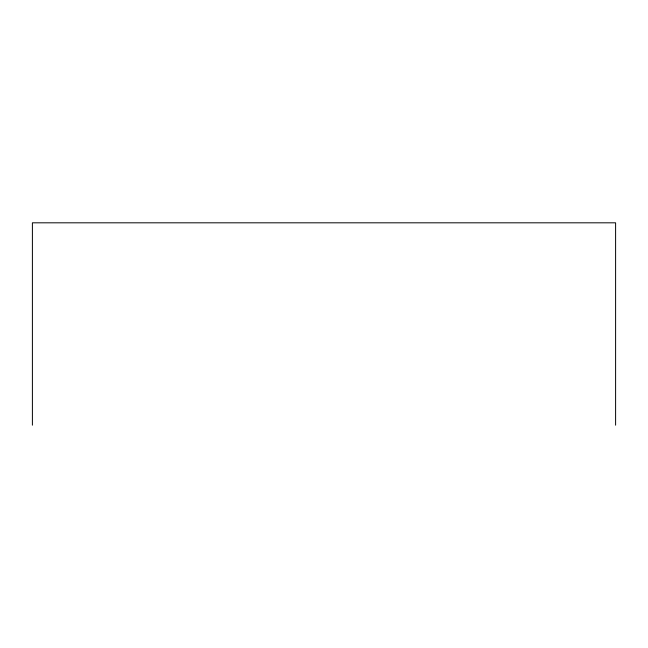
<?xml version="1.0" encoding="UTF-8"?>
<svg xmlns="http://www.w3.org/2000/svg" width="648" height="648" viewBox="0 0 648 648"><rect width="100%" height="100%" fill="white"/><g stroke="black" fill="none" stroke-linecap="round" stroke-linejoin="round"><path stroke-width="0.97" d="M615.6 425.185L615.6 222.815L32.4 222.815L32.4 425.185"/></g></svg>
